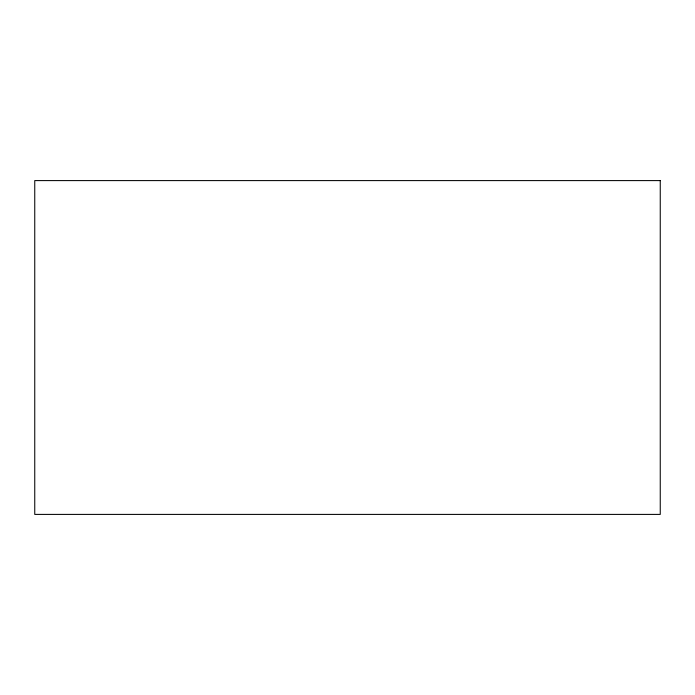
<?xml version="1.0" encoding="UTF-8"?>
<svg xmlns="http://www.w3.org/2000/svg" width="695" height="695" viewBox="0 0 695 695"><rect width="100%" height="100%" fill="white"/><g stroke="black" fill="none" stroke-linecap="round" stroke-linejoin="round"><path stroke-width="1.04" d="M660.25 180.596L34.75 180.596L34.75 514.404L660.25 514.404L660.25 180.596"/></g></svg>
